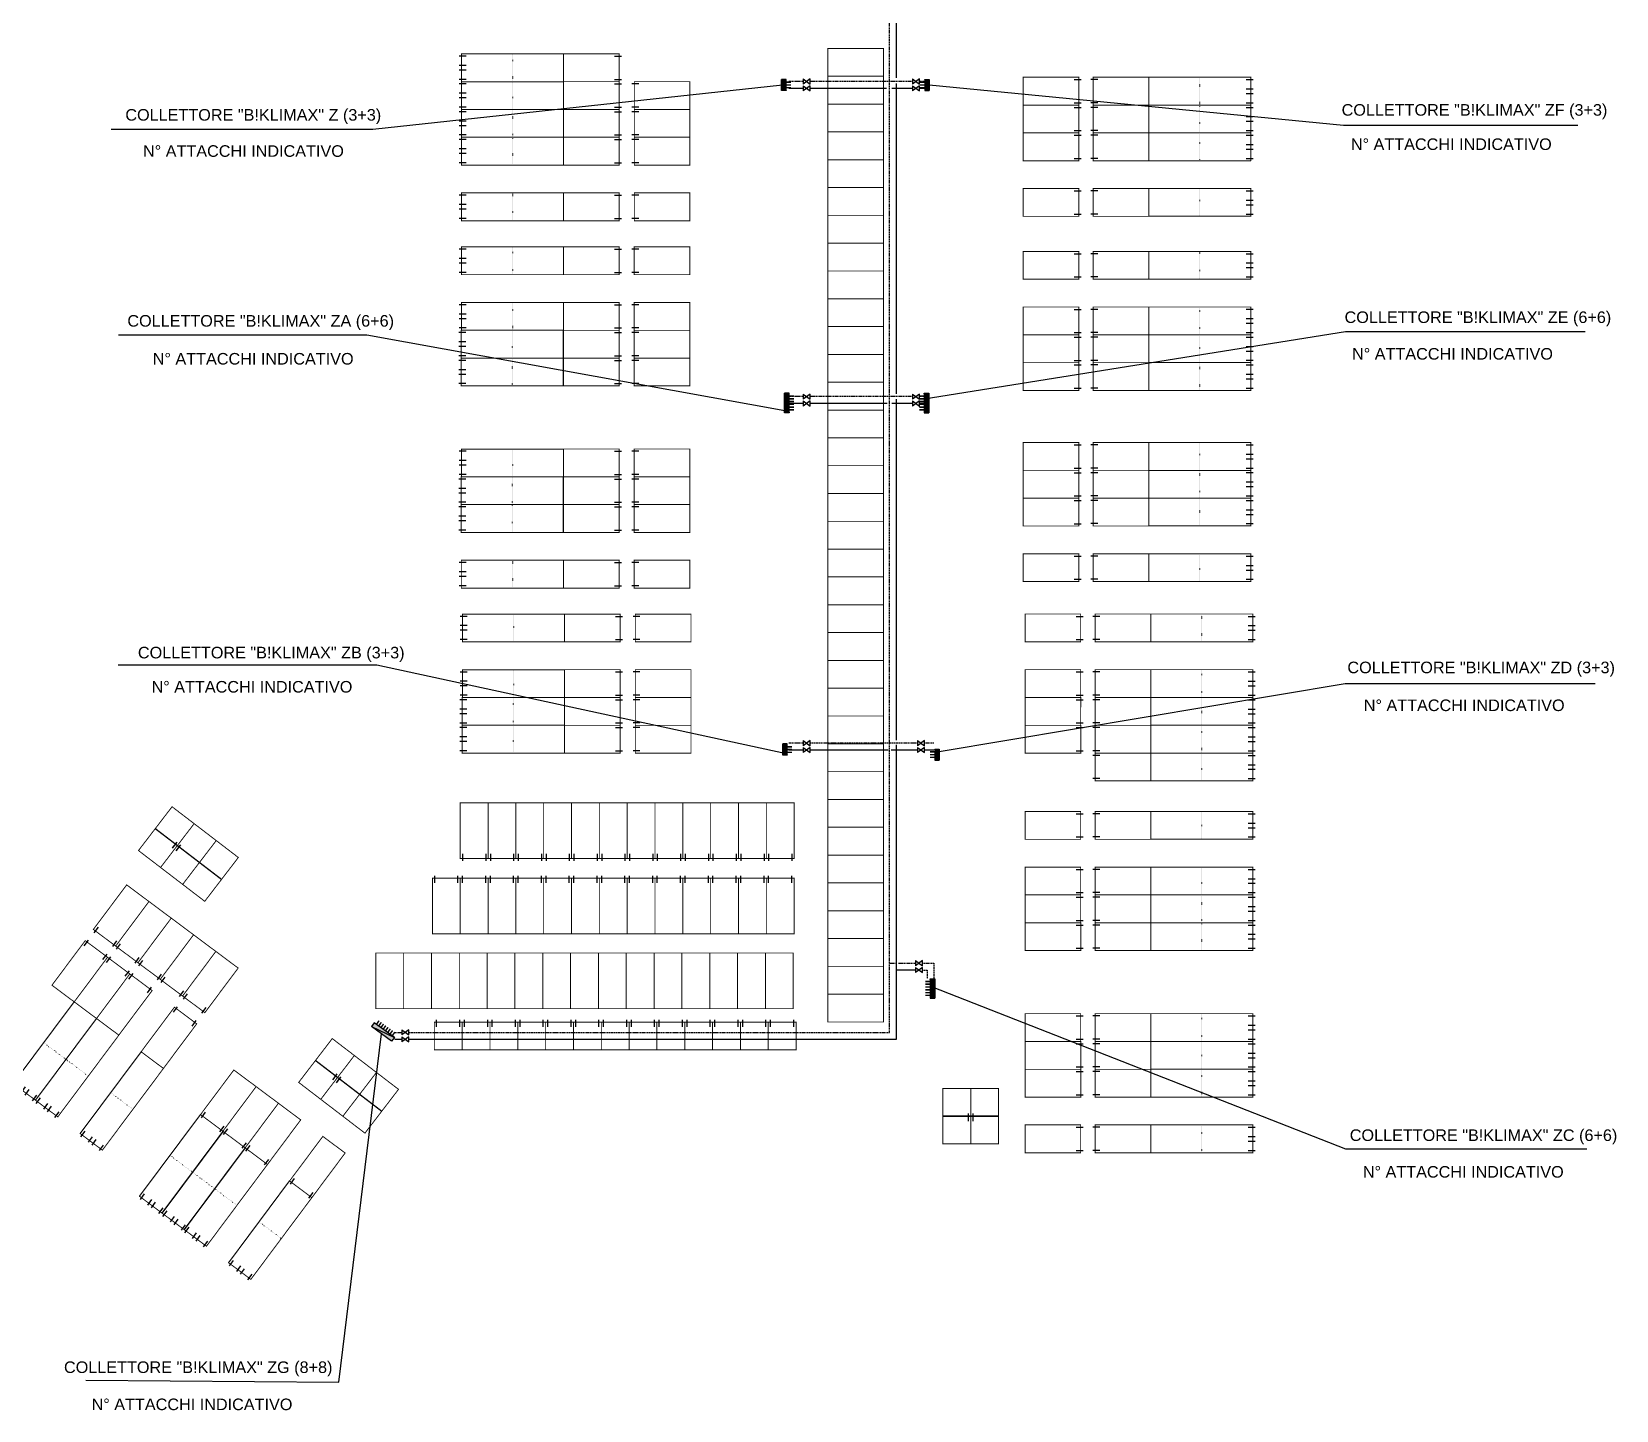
# Model space of a CAD drawing. Header units: millimetres. Extents: x 24747 to 137666, y -34589 to 43444.
# Drawn here: x 114956 to 118372, y -9860 to -6886 of the extents above; entities that cross this region are included whole.
import ezdxf

# ---------------------------------------------------------------- set-up
doc = ezdxf.new("R2010")
doc.units = ezdxf.units.MM
doc.header["$LTSCALE"] = 10
doc.linetypes.add('ACAD_ISO07W100', pattern=[3, 0, -3])
doc.linetypes.add('HIDDEN', pattern=[0.375, 0.25, -0.125])
for name, color, linetype in [('Collettori Maxi', 7, 'Continuous'), ('Pannelli', 7, 'Continuous'), ('TUBAZIONI', 6, 'Continuous')]:
    doc.layers.add(name, color=color, linetype=linetype)
doc.styles.add('ARIAL', font='arial.ttf')

# ---------------------------------------------------------------- blocks, each defined once
blk = doc.blocks.new('1200')
at = {"layer": 'Pannelli', "color": 4}
for p, q in [((0.05, 1.1), (0.05, 1.25)), ((0.55, 1.1), (0.55, 1.25))]:
    blk.add_line(p, q, dxfattribs=at)
at = {"layer": 'Pannelli', "linetype": 'ACAD_ISO07W100', "ltscale": 0.07}
blk.add_line((0.6, 0.6), (0, 0.6), dxfattribs=at)
at = {"layer": 'Pannelli', "color": 4, "const_width": 0.02}
blk.add_lwpolyline([(0, 1.2), (0, 0), (0.6, 0), (0.6, 1.2), (0, 1.2)], dxfattribs=at)
blk = doc.blocks.new('600')
at = {"layer": 'Pannelli', "color": 2}
for p, q in [((0.05, 0.5), (0.05, 0.65)), ((0.55, 0.5), (0.55, 0.65))]:
    blk.add_line(p, q, dxfattribs=at)
at = {"layer": 'Pannelli', "color": 2, "const_width": 0.02}
blk.add_lwpolyline([(0.6, 0.6), (0.6, 0), (0, 0), (0, 0.6), (0.6, 0.6)], dxfattribs=at)
blk = doc.blocks.new('dddd')
at = {"layer": 'Pannelli', "color": 4}
for p, q in [((-164.9, 45.4, 0), (-179.9, 45.4, 0)), ((-164.9, 25.4, 0), (-179.9, 25.4, 0)), ((-164.9, 15.4, 0), (-179.9, 15.4, 0)), ((-164.9, -4.6, 0), (-179.9, -4.6, 0))]:
    blk.add_line(p, q, dxfattribs=at)
at = {"layer": 'Pannelli', "color": 4, "lineweight": 0}
blk.add_line((-174.9, 50.4, 0), (45.1, 50.4, 0), dxfattribs=at)
at = {"layer": 'Pannelli', "color": 4, "linetype": 'ACAD_ISO07W100', "ltscale": 0.07}
blk.add_line((-64.9, 50.4, 0), (-64.9, -9.6, 0), dxfattribs=at)
at = {"layer": 'Pannelli', "color": 4, "const_width": 2, "elevation": 0}
blk.add_lwpolyline([(-174.9, -9.6), (45.1, -9.6), (45.1, 50.4), (-174.9, 50.4), (-174.9, -9.6)], dxfattribs=at)
blk = doc.blocks.new('Coll Maxi 8+8')
at = {"layer": 'Collettori Maxi'}
for color, points in [(5, [(0.54, 0), (0.54, -0.1), (0, -0.1)]), (1, [(0, 0), (0, -0.1), (0.54, 0)])]:
    blk.add_hatch(color=color, dxfattribs=at).paths.add_polyline_path(points)
for points in [[(0, 0), (0, -0.1), (0.54, 0), (0, 0)], [(0.54, 0), (0.54, -0.1), (0, -0.1), (0.54, 0)]]:
    blk.add_lwpolyline(points, dxfattribs=at)
blk = doc.blocks.new('Coll Maxi 6+6')
at = {"layer": 'Collettori Maxi'}
for color, points in [(5, [(0.42, 0), (0.42, -0.1), (0, -0.1)]), (1, [(0, 0), (0, -0.1), (0.42, 0)])]:
    blk.add_hatch(color=color, dxfattribs=at).paths.add_polyline_path(points)
for points in [[(0, 0), (0, -0.1), (0.42, 0), (0, 0)], [(0.42, 0), (0.42, -0.1), (0, -0.1), (0.42, 0)]]:
    blk.add_lwpolyline(points, dxfattribs=at)
blk = doc.blocks.new('Coll maxi 3+3')
at = {"layer": 'Collettori Maxi'}
for color, points in [(5, [(0.24, 0), (0.24, -0.1), (0, -0.1)]), (1, [(0, 0), (0, -0.1), (0.24, 0)])]:
    blk.add_hatch(color=color, dxfattribs=at).paths.add_polyline_path(points)
for points in [[(0, 0), (0, -0.1), (0.24, 0), (0, 0)], [(0.24, 0), (0.24, -0.1), (0, -0.1), (0.24, 0)]]:
    blk.add_lwpolyline(points, dxfattribs=at)

msp = doc.modelspace()

# ---------------------------------------------------------------- linework, layer by layer
at = {"layer": 'Collettori Maxi'}
for p, q in [((116574.37852, -7001.70645, 0), (115691.39102, -7097.68624, 0)), ((116891.03227, -7001.35789, 0), (117784.32206, -7088.22682, 0)), ((115691.39102, -7097.68624, 0), (115126.92162, -7097.68624, 0)), ((117784.32206, -7088.22682, 0), (118289.53588, -7088.22682, 0)), ((115142.37574, -7540.27595, 0), (115678.16961, -7540.27595, 0)), ((115678.16961, -7540.27595, 0), (116587.28623, -7705.36929, 0)), ((116879.74652, -7678.28734, 0), (117788.67308, -7533.25172, 0)), ((117788.67308, -7533.25172, 0), (118305.5097, -7533.25172, 0)), ((115141.70425, -8252.46342, 0), (115699.74948, -8252.46342, 0)), ((115699.74948, -8252.46342, 0), (116579.59979, -8443.00918, 0)), ((116912.62406, -8439.40505, 0), (117788.06333, -8292.45072, 0)), ((117788.06333, -8292.45072, 0), (118326.68255, -8292.45072, 0)), ((116896.92282, -8946.64722, 0), (117788.31647, -9296.10494, 0)), ((115618.08479, -9799.23089, 0), (115709.81102, -9048.41914, 0)), ((117788.31647, -9296.10494, 0), (118308.99731, -9296.10494, 0)), ((115072.06233, -9795.35126, 0), (115618.08479, -9799.23089, 0))]:
    msp.add_line(p, q, dxfattribs=at)
at = {"layer": 'Collettori Maxi', "color": 6, "const_width": 3.2002, "elevation": 0}
for points in [[(116582.60039, -6995.35751), (116592.60103, -6995.35751)], [(116582.60039, -7001.35789), (116592.60103, -7001.35789)], [(116881.03164, -6995.35751), (116871.03101, -6995.35751)], [(116881.03164, -7001.35789), (116871.03101, -7001.35789)], [(116582.60039, -7007.35827), (116592.60103, -7007.35827)], [(116881.03164, -7007.35827), (116871.03101, -7007.35827)], [(116589.14462, -7672.28696), (116599.14525, -7672.28696)], [(116589.14462, -7678.28734), (116599.14525, -7678.28734)], [(116589.14462, -7684.28772), (116599.14525, -7684.28772)], [(116879.74652, -7672.28696), (116869.74588, -7672.28696)], [(116879.74652, -7678.28734), (116869.74588, -7678.28734)], [(116879.74652, -7684.28772), (116869.74588, -7684.28772)], [(116589.14462, -7690.2881), (116599.14525, -7690.2881)], [(116589.14462, -7696.28848), (116599.14525, -7696.28848)], [(116589.14462, -7702.28886), (116599.14525, -7702.28886)], [(116879.74652, -7690.2881), (116869.74588, -7690.2881)], [(116879.74652, -7696.28848), (116869.74588, -7696.28848)], [(116879.74652, -7702.28886), (116869.74588, -7702.28886)], [(116584.86519, -8428.96452), (116594.86582, -8428.96452)], [(116584.86519, -8434.9649), (116594.86582, -8434.9649)], [(116584.86519, -8440.96528), (116594.86582, -8440.96528)], [(116902.62343, -8439.93534), (116892.62279, -8439.93534)], [(116902.62343, -8445.93572), (116892.62279, -8445.93572)], [(116902.62343, -8451.9361), (116892.62279, -8451.9361)], [(116892.7681, -8935.19776), (116882.76747, -8935.19776)], [(116892.7681, -8941.19814), (116882.76747, -8941.19814)], [(116892.7681, -8947.19852), (116882.76747, -8947.19852)], [(116892.7681, -8953.1989), (116882.76747, -8953.1989)], [(116892.7681, -8959.19928), (116882.76747, -8959.19928)], [(116892.7681, -8965.19966), (116882.76747, -8965.19966)], [(115698.67377, -9027.99782), (115704.54208, -9019.89994)], [(115703.5325, -9031.51881), (115709.4008, -9023.42092)], [(115708.39123, -9035.03979), (115714.25953, -9026.94191)], [(115713.24996, -9038.56077), (115719.11826, -9030.46289)], [(115718.10869, -9042.08175), (115723.97699, -9033.98387)], [(115722.96742, -9045.60273), (115728.83572, -9037.50485)], [(115727.82614, -9049.12371), (115733.69445, -9041.02583)], [(115732.68487, -9052.6447), (115738.55318, -9044.54681)]]:
    msp.add_lwpolyline(points, dxfattribs=at)
at = {"layer": 'Pannelli', "color": 2}
for p, q in [((115259.29094, -8647.33945, 0), (115268.41501, -8635.43352, 0)), ((115259.86734, -8646.58731, 0), (115268.99142, -8634.68138, 0)), ((115267.2192, -8653.43394, 0), (115276.34328, -8641.52801, 0)), ((115267.23724, -8653.4104, 0), (115276.36132, -8641.50447, 0)), ((115267.79561, -8652.6818, 0), (115276.91969, -8640.77587, 0)), ((115267.81365, -8652.65825, 0), (115276.93773, -8640.75232, 0)), ((115604.72457, -9147.48012, 0), (115613.84865, -9135.57419, 0)), ((115605.30098, -9146.72797, 0), (115614.42506, -9134.82204, 0)), ((115612.65284, -9153.57461, 0), (115621.77692, -9141.66868, 0)), ((115612.67088, -9153.55107, 0), (115621.79496, -9141.64514, 0)), ((115613.22924, -9152.82246, 0), (115622.35332, -9140.91653, 0)), ((115613.24728, -9152.79892, 0), (115622.37136, -9140.89299, 0)), ((116975.47893, -9235.32037, 0), (116975.47893, -9220.32037, 0)), ((116975.47893, -9236.26798, 0), (116975.47893, -9221.26798, 0)), ((116985.47893, -9235.30554, 0), (116985.47893, -9220.30554, 0)), ((116985.47893, -9235.3352, 0), (116985.47893, -9220.3352, 0)), ((116985.47893, -9236.25315, 0), (116985.47893, -9221.25315, 0)), ((116985.47893, -9236.28281, 0), (116985.47893, -9221.28281, 0))]:
    msp.add_line(p, q, dxfattribs=at)
at = {"layer": 'Pannelli', "color": 2, "const_width": 2, "elevation": 0}
for points in [[(116672.24764, -6982.60901), (116792.24764, -6982.60901), (116792.24764, -6922.60901), (116672.24764, -6922.60901)], [(116672.24764, -7042.60901), (116792.24764, -7042.60901), (116792.24764, -6982.60901), (116672.24764, -6982.60901)], [(116672.24764, -7102.60901), (116792.24764, -7102.60901), (116792.24764, -7042.60901), (116672.24764, -7042.60901)], [(116672.24764, -7162.60901), (116792.24764, -7162.60901), (116792.24764, -7102.60901), (116672.24764, -7102.60901)], [(116672.24764, -7222.60901), (116792.24764, -7222.60901), (116792.24764, -7162.60901), (116672.24764, -7162.60901)], [(116672.24764, -7282.60901), (116792.24764, -7282.60901), (116792.24764, -7222.60901), (116672.24764, -7222.60901)], [(116672.24764, -7342.60901), (116792.24764, -7342.60901), (116792.24764, -7282.60901), (116672.24764, -7282.60901)], [(116672.24764, -7402.60901), (116792.24764, -7402.60901), (116792.24764, -7342.60901), (116672.24764, -7342.60901)], [(116672.24764, -7462.60901), (116792.24764, -7462.60901), (116792.24764, -7402.60901), (116672.24764, -7402.60901)], [(116672.24764, -7522.60901), (116792.24764, -7522.60901), (116792.24764, -7462.60901), (116672.24764, -7462.60901)], [(116672.24764, -7582.60901), (116792.24764, -7582.60901), (116792.24764, -7522.60901), (116672.24764, -7522.60901)], [(116672.24764, -7642.60901), (116792.24764, -7642.60901), (116792.24764, -7582.60901), (116672.24764, -7582.60901)], [(116672.24764, -7702.60901), (116792.24764, -7702.60901), (116792.24764, -7642.60901), (116672.24764, -7642.60901)], [(116672.24764, -7762.60901), (116792.24764, -7762.60901), (116792.24764, -7702.60901), (116672.24764, -7702.60901)], [(116672.24764, -7822.60901), (116792.24764, -7822.60901), (116792.24764, -7762.60901), (116672.24764, -7762.60901)], [(116672.24764, -7882.60901), (116792.24764, -7882.60901), (116792.24764, -7822.60901), (116672.24764, -7822.60901)], [(116672.24764, -7942.60901), (116792.24764, -7942.60901), (116792.24764, -7882.60901), (116672.24764, -7882.60901)], [(116672.24764, -8002.60901), (116792.24764, -8002.60901), (116792.24764, -7942.60901), (116672.24764, -7942.60901)], [(116672.24764, -8062.60901), (116792.24764, -8062.60901), (116792.24764, -8002.60901), (116672.24764, -8002.60901)], [(116672.24764, -8122.60901), (116792.24764, -8122.60901), (116792.24764, -8062.60901), (116672.24764, -8062.60901)], [(116672.24764, -8182.60901), (116792.24764, -8182.60901), (116792.24764, -8122.60901), (116672.24764, -8122.60901)], [(116672.24764, -8242.60901), (116792.24764, -8242.60901), (116792.24764, -8182.60901), (116672.24764, -8182.60901)], [(116672.24764, -8302.60901), (116792.24764, -8302.60901), (116792.24764, -8242.60901), (116672.24764, -8242.60901)], [(116672.24764, -8362.60901), (116792.24764, -8362.60901), (116792.24764, -8302.60901), (116672.24764, -8302.60901)], [(116672.24764, -8422.60901), (116792.24764, -8422.60901), (116792.24764, -8362.60901), (116672.24764, -8362.60901)], [(116672.24764, -8482.60901), (116792.24764, -8482.60901), (116792.24764, -8422.60901), (116672.24764, -8422.60901)], [(116672.24764, -8542.60901), (116792.24764, -8542.60901), (116792.24764, -8482.60901), (116672.24764, -8482.60901)], [(116672.24764, -8602.60901), (116792.24764, -8602.60901), (116792.24764, -8542.60901), (116672.24764, -8542.60901)], [(116672.24764, -8662.60901), (116792.24764, -8662.60901), (116792.24764, -8602.60901), (116672.24764, -8602.60901)], [(116672.24764, -8722.60901), (116792.24764, -8722.60901), (116792.24764, -8662.60901), (116672.24764, -8662.60901)], [(116672.24764, -8782.60901), (116792.24764, -8782.60901), (116792.24764, -8722.60901), (116672.24764, -8722.60901)], [(116672.24764, -8842.60901), (116792.24764, -8842.60901), (116792.24764, -8782.60901), (116672.24764, -8782.60901)], [(116672.24764, -8902.60901), (116792.24764, -8902.60901), (116792.24764, -8842.60901), (116672.24764, -8842.60901)], [(115697.59687, -8873.87012), (115697.59687, -8993.87012), (115757.59687, -8993.87012), (115757.59687, -8873.87012)], [(115757.59687, -8873.87012), (115757.59687, -8993.87012), (115817.59687, -8993.87012), (115817.59687, -8873.87012)], [(115817.59687, -8873.87012), (115817.59687, -8993.87012), (115877.59687, -8993.87012), (115877.59687, -8873.87012)], [(115877.59687, -8873.87012), (115877.59687, -8993.87012), (115937.59687, -8993.87012), (115937.59687, -8873.87012)], [(115937.59687, -8873.87012), (115937.59687, -8993.87012), (115997.59687, -8993.87012), (115997.59687, -8873.87012)], [(115997.59687, -8873.87012), (115997.59687, -8993.87012), (116057.59687, -8993.87012), (116057.59687, -8873.87012)], [(116057.59687, -8873.87012), (116057.59687, -8993.87012), (116117.59687, -8993.87012), (116117.59687, -8873.87012)], [(116117.59687, -8873.87012), (116117.59687, -8993.87012), (116177.59687, -8993.87012), (116177.59687, -8873.87012)], [(116177.59687, -8873.87012), (116177.59687, -8993.87012), (116237.59687, -8993.87012), (116237.59687, -8873.87012)], [(116237.59687, -8873.87012), (116237.59687, -8993.87012), (116297.59687, -8993.87012), (116297.59687, -8873.87012)], [(116297.59687, -8873.87012), (116297.59687, -8993.87012), (116357.59687, -8993.87012), (116357.59687, -8873.87012)], [(116357.59687, -8873.87012), (116357.59687, -8993.87012), (116417.59687, -8993.87012), (116417.59687, -8873.87012)], [(116417.59687, -8873.87012), (116417.59687, -8993.87012), (116477.59687, -8993.87012), (116477.59687, -8873.87012)], [(116477.59687, -8873.87012), (116477.59687, -8993.87012), (116537.59687, -8993.87012), (116537.59687, -8873.87012)], [(116537.59687, -8873.87012), (116537.59687, -8993.87012), (116597.59687, -8993.87012), (116597.59687, -8873.87012)], [(116672.24764, -8962.60901), (116792.24764, -8962.60901), (116792.24764, -8902.60901), (116672.24764, -8902.60901)], [(116672.24764, -9022.60901), (116792.24764, -9022.60901), (116792.24764, -8962.60901), (116672.24764, -8962.60901)]]:
    msp.add_lwpolyline(points, close=True, dxfattribs=at)
for points in [[(115258.22391, -8558.31172), (115221.7276, -8605.93544), (115269.35132, -8642.43175), (115305.84763, -8594.80803), (115258.22391, -8558.31172)], [(115222.304, -8605.18329), (115185.80769, -8652.80702), (115233.43141, -8689.30333), (115269.92772, -8641.67961), (115222.304, -8605.18329)], [(115305.84763, -8594.80803), (115269.35132, -8642.43175), (115316.97504, -8678.92807), (115353.47136, -8631.30434), (115305.84763, -8594.80803)], [(115269.92772, -8641.67961), (115233.43141, -8689.30333), (115281.05513, -8725.79965), (115317.55145, -8678.17592), (115269.92772, -8641.67961)], [(115353.47136, -8631.30434), (115316.97504, -8678.92807), (115364.59876, -8715.42438), (115401.09508, -8667.80066), (115353.47136, -8631.30434)], [(115317.55145, -8678.17592), (115281.05513, -8725.79965), (115328.67885, -8762.29596), (115365.17517, -8714.67224), (115317.55145, -8678.17592)], [(115603.65755, -9058.45238), (115567.16123, -9106.07611), (115614.78496, -9142.57242), (115651.28127, -9094.9487), (115603.65755, -9058.45238)], [(115567.73764, -9105.32396), (115531.24132, -9152.94768), (115578.86505, -9189.444), (115615.36136, -9141.82028), (115567.73764, -9105.32396)], [(115651.28127, -9094.9487), (115614.78495, -9142.57242), (115662.40868, -9179.06873), (115698.90499, -9131.44501), (115651.28127, -9094.9487)], [(115615.36136, -9141.82027), (115578.86504, -9189.444), (115626.48877, -9225.94031), (115662.98508, -9178.31659), (115615.36136, -9141.82027)], [(115698.90499, -9131.44501), (115662.40868, -9179.06873), (115710.0324, -9215.56505), (115746.52872, -9167.94133), (115698.90499, -9131.44501)], [(115662.98508, -9178.31659), (115626.48877, -9225.94031), (115674.11249, -9262.43663), (115710.60881, -9214.8129), (115662.98508, -9178.31659)], [(116920.47893, -9166.25315), (116920.47893, -9226.25315), (116980.47893, -9226.25315), (116980.47893, -9166.25315), (116920.47893, -9166.25315)], [(116980.47893, -9166.25315), (116980.47893, -9226.25315), (117040.47893, -9226.25315), (117040.47893, -9166.25315), (116980.47893, -9166.25315)], [(116920.47893, -9225.30554), (116920.47893, -9285.30554), (116980.47893, -9285.30554), (116980.47893, -9225.30554), (116920.47893, -9225.30554)], [(116980.47893, -9225.30554), (116980.47893, -9285.30554), (117040.47893, -9285.30554), (117040.47893, -9225.30554), (116980.47893, -9225.30554)]]:
    msp.add_lwpolyline(points, dxfattribs=at)
at = {"layer": 'TUBAZIONI', "linetype": 'HIDDEN'}
for p, q in [((116805.21763, -6993.75752, 0), (116805.21763, -5795.13361, 0)), ((116619.3381, -6993.75752, 0), (116588.4309, -6993.75752, 0)), ((116854.87604, -6993.75752, 0), (116634.3381, -6993.75752, 0)), ((116805.21763, -7673.65219, 0), (116805.21763, -6993.75752, 0)), ((116880.45591, -6993.75752, 0), (116869.87604, -6993.75752, 0)), ((116619.3381, -7673.65219, 0), (116588.4309, -7673.65219, 0)), ((116854.87604, -7673.65219, 0), (116634.3381, -7673.65219, 0)), ((116805.21763, -8421.01989, 0), (116805.21763, -7673.65219, 0)), ((116880.45591, -7673.65219, 0), (116869.87604, -7673.65219, 0)), ((116619.3381, -8421.01989, 0), (116588.4309, -8421.01989, 0)), ((116865.70941, -8421.01989, 0), (116634.3381, -8421.01989, 0)), ((116805.21763, -9045.01258, 0), (116805.21763, -8421.01989, 0)), ((116901.13576, -8421.01989, 0), (116880.70941, -8421.01989, 0))]:
    msp.add_line(p, q, dxfattribs=at)
at = {"layer": 'TUBAZIONI'}
for p, q in [((116820.21763, -6985.9779, 0), (116820.21763, -5792.23912, 0)), ((116820.21763, -7667.32813, 0), (116820.21763, -6998.18951, 0)), ((116619.3381, -7008.75752, 0), (116588.4309, -7008.75752, 0)), ((116798.66938, -7008.75752, 0), (116634.3381, -7008.75752, 0)), ((116824.35651, -7008.75752, 0), (116810.52183, -7008.75752, 0)), ((116854.87604, -7008.75752, 0), (116824.35651, -7008.75752, 0)), ((116880.45591, -7008.75752, 0), (116869.87604, -7008.75752, 0)), ((116820.21763, -8414.55814, 0), (116820.21763, -7679.18058, 0)), ((116619.3381, -7688.65219, 0), (116588.4309, -7688.65219, 0)), ((116800.33591, -7688.65219, 0), (116634.3381, -7688.65219, 0)), ((116820.21763, -7688.65219, 0), (116810.03336, -7688.65219, 0)), ((116854.87604, -7688.65219, 0), (116820.21763, -7688.65219, 0)), ((116880.45591, -7688.65219, 0), (116869.87604, -7688.65219, 0)), ((116619.3381, -8436.01989, 0), (116588.4309, -8436.01989, 0)), ((116802.51335, -8436.01989, 0), (116634.3381, -8436.01989, 0)), ((116820.21763, -8436.01989, 0), (116808.79873, -8436.01989, 0)), ((116820.21763, -9060.01258, 0), (116820.21763, -8424.43518, 0)), ((116865.70941, -8436.01989, 0), (116820.21763, -8436.01989, 0)), ((116901.13576, -8436.01989, 0), (116880.70941, -8436.01989, 0)), ((116861.13071, -8910.59996, 0), (116820.21763, -8910.59996, 0))]:
    msp.add_line(p, q, dxfattribs=at)
at = {"layer": 'TUBAZIONI', "color": 7}
for p, q in [((116619.3381, -6988.13252, 0), (116634.3381, -6999.38252, 0)), ((116634.3381, -6988.13252, 0), (116619.3381, -6999.38252, 0)), ((116619.3381, -7003.13252, 0), (116634.3381, -7014.38252, 0)), ((116634.3381, -7003.13252, 0), (116619.3381, -7014.38252, 0)), ((116854.87604, -6988.13252, 0), (116869.87604, -6999.38252, 0)), ((116869.87604, -6988.13252, 0), (116854.87604, -6999.38252, 0)), ((116854.87604, -7003.13252, 0), (116869.87604, -7014.38252, 0)), ((116869.87604, -7003.13252, 0), (116854.87604, -7014.38252, 0)), ((116619.3381, -7668.02719, 0), (116634.3381, -7679.27719, 0)), ((116634.3381, -7668.02719, 0), (116619.3381, -7679.27719, 0)), ((116619.3381, -7683.02719, 0), (116634.3381, -7694.27719, 0)), ((116634.3381, -7683.02719, 0), (116619.3381, -7694.27719, 0)), ((116854.87604, -7668.02719, 0), (116869.87604, -7679.27719, 0)), ((116869.87604, -7668.02719, 0), (116854.87604, -7679.27719, 0)), ((116854.87604, -7683.02719, 0), (116869.87604, -7694.27719, 0)), ((116869.87604, -7683.02719, 0), (116854.87604, -7694.27719, 0)), ((116619.3381, -8415.39489, 0), (116634.3381, -8426.64489, 0)), ((116634.3381, -8415.39489, 0), (116619.3381, -8426.64489, 0)), ((116619.3381, -8430.39489, 0), (116634.3381, -8441.64489, 0)), ((116634.3381, -8430.39489, 0), (116619.3381, -8441.64489, 0)), ((116865.70941, -8415.39489, 0), (116880.70941, -8426.64489, 0)), ((116880.70941, -8415.39489, 0), (116865.70941, -8426.64489, 0)), ((116865.70941, -8430.39489, 0), (116880.70941, -8441.64489, 0)), ((116880.70941, -8430.39489, 0), (116865.70941, -8441.64489, 0)), ((116861.13071, -8889.97496, 0), (116876.13071, -8901.22496, 0)), ((116876.13071, -8889.97496, 0), (116861.13071, -8901.22496, 0)), ((116861.13071, -8904.97496, 0), (116876.13071, -8916.22496, 0)), ((116876.13071, -8904.97496, 0), (116861.13071, -8916.22496, 0)), ((115753.75458, -9039.38758, 0), (115768.75458, -9050.63758, 0)), ((115768.75458, -9039.38758, 0), (115753.75458, -9050.63758, 0)), ((115753.75458, -9054.38758, 0), (115768.75458, -9065.63758, 0)), ((115768.75458, -9054.38758, 0), (115753.75458, -9065.63758, 0))]:
    msp.add_line(p, q, dxfattribs=at)
at = {"layer": 'TUBAZIONI', "color": 7, "elevation": 0}
for points in [[(116619.3381, -6988.13252), (116619.3381, -6999.38252)], [(116619.3381, -7003.13252), (116619.3381, -7014.38252)], [(116634.3381, -6999.38252), (116634.3381, -6988.13252)], [(116634.3381, -7014.38252), (116634.3381, -7003.13252)], [(116854.87604, -6988.13252), (116854.87604, -6999.38252)], [(116854.87604, -7003.13252), (116854.87604, -7014.38252)], [(116869.87604, -6999.38252), (116869.87604, -6988.13252)], [(116869.87604, -7014.38252), (116869.87604, -7003.13252)], [(116619.3381, -7668.02719), (116619.3381, -7679.27719)], [(116619.3381, -7683.02719), (116619.3381, -7694.27719)], [(116634.3381, -7679.27719), (116634.3381, -7668.02719)], [(116634.3381, -7694.27719), (116634.3381, -7683.02719)], [(116854.87604, -7668.02719), (116854.87604, -7679.27719)], [(116854.87604, -7683.02719), (116854.87604, -7694.27719)], [(116869.87604, -7679.27719), (116869.87604, -7668.02719)], [(116869.87604, -7694.27719), (116869.87604, -7683.02719)], [(116619.3381, -8415.39489), (116619.3381, -8426.64489)], [(116619.3381, -8430.39489), (116619.3381, -8441.64489)], [(116634.3381, -8426.64489), (116634.3381, -8415.39489)], [(116634.3381, -8441.64489), (116634.3381, -8430.39489)], [(116865.70941, -8415.39489), (116865.70941, -8426.64489)], [(116865.70941, -8430.39489), (116865.70941, -8441.64489)], [(116880.70941, -8426.64489), (116880.70941, -8415.39489)], [(116880.70941, -8441.64489), (116880.70941, -8430.39489)], [(116861.13071, -8889.97496), (116861.13071, -8901.22496)], [(116861.13071, -8904.97496), (116861.13071, -8916.22496)], [(116876.13071, -8901.22496), (116876.13071, -8889.97496)], [(116876.13071, -8916.22496), (116876.13071, -8904.97496)], [(115753.75458, -9039.38758), (115753.75458, -9050.63758)], [(115753.75458, -9054.38758), (115753.75458, -9065.63758)], [(115768.75458, -9050.63758), (115768.75458, -9039.38758)], [(115768.75458, -9065.63758), (115768.75458, -9054.38758)]]:
    msp.add_lwpolyline(points, dxfattribs=at)
at = {"layer": 'TUBAZIONI', "linetype": 'HIDDEN', "elevation": 0}
for points in [[(116805.21763, -8895.59996), (116817.35356, -8895.59996)], [(116824.6491, -8895.59996), (116861.13071, -8895.59996)], [(116876.13071, -8895.59996), (116901.12642, -8895.59996), (116901.12642, -8929.86143)], [(116876.13071, -8910.59996), (116886.12642, -8910.59996)], [(116886.12642, -8910.59996), (116886.12642, -8929.86143)], [(115738.41631, -9045.01258), (115753.75458, -9045.01258)], [(115768.75458, -9045.01258), (116805.21763, -9045.01258)]]:
    msp.add_lwpolyline(points, dxfattribs=at)
at = {"layer": 'TUBAZIONI', "linetype": 'Continuous', "elevation": 0}
for points in [[(115738.41631, -9060.01258), (115753.75458, -9060.01258)], [(115768.75458, -9060.01258), (116820.21763, -9060.01258)]]:
    msp.add_lwpolyline(points, dxfattribs=at)

# ---------------------------------------------------------------- block references
at = {"layer": 'Collettori Maxi', "xscale": 100.0063257411093, "yscale": 100.0063257411093, "zscale": 100.0063257411093}
for name, p, rotation in [('Coll maxi 3+3', (116582.60039, -6989.35713, 0), 270), ('Coll maxi 3+3', (116881.03164, -7013.35865, 0), 90), ('Coll Maxi 6+6', (116589.14462, -7666.28658, 0), 270), ('Coll Maxi 6+6', (116879.74652, -7708.28924, 0), 90), ('Coll maxi 3+3', (116584.86519, -8422.96414, 0), 270), ('Coll maxi 3+3', (116902.62343, -8457.93648, 0), 90), ('Coll Maxi 6+6', (116892.7681, -8971.20004, 0), 90), ('Coll Maxi 8+8', (115693.81504, -9024.47684, 0), 324.0702303056023)]:
    msp.add_blockref(name, p, dxfattribs=dict(at, rotation=rotation))
at = {"layer": 'Pannelli', "lineweight": 0}
for p in [(116057.39226, -6984.66715, 0), (116056.99553, -7044.67094, 0), (116056.99414, -7104.67473, 0), (116056.99276, -7164.67853, 0), (116056.98999, -7284.68612, 0), (116056.98661, -7401.01007, 0), (116056.98384, -7521.01766, 0), (116056.58711, -7581.02145, 0), (116056.58572, -7641.02524, 0), (116056.98384, -7837.03961, 0), (116056.58711, -7897.04339, 0), (116056.58572, -7957.04719, 0), (116056.93927, -8077.05384, 0), (116059.27908, -8193.09063, 0), (116059.27631, -8313.09822, 0), (116058.87957, -8373.10201, 0), (116058.87819, -8433.1058, 0)]:
    msp.add_blockref('dddd', p, dxfattribs=at)
at = {"layer": 'Pannelli', "yscale": 100.0063257411093, "zscale": 100.0063257411093}
for p, xscale, rotation in [((116102.47409, -6934.23433, 0), 100.0063257411093, 269.9986781250462), ((116102.07736, -6994.23812, 0), 100.0063257411093, 269.9986781250462), ((116374.93001, -6994.24088, 0), -100.0063257411093, 90), ((117093.32085, -6984.76747), 100.0063257411093, 269.9986781250462), ((117364.28631, -6984.76512, 0), -100.0063257411093, 90), ((116102.07597, -7054.24191, 0), 100.0063257411093, 269.9986781250462), ((116374.92863, -7054.24468, 0), -100.0063257411093, 90), ((117093.32088, -7044.77127), 100.0063257411093, 269.9986781250462), ((117364.28856, -7044.76892, 0), -100.0063257411093, 90), ((117093.3195, -7104.77506), 100.0063257411093, 269.9986781250462), ((117364.28924, -7104.77271, 0), -100.0063257411093, 90), ((116102.07459, -7114.24571, 0), 100.0063257411093, 269.9986781250462), ((116374.92724, -7114.24847, 0), -100.0063257411093, 90), ((116102.07182, -7234.2533, 0), 100.0063257411093, 269.9986781250462), ((116374.92448, -7234.25607, 0), -100.0063257411093, 90), ((117093.3195, -7224.78265), 100.0063257411093, 269.9986781250462), ((117364.28924, -7224.7803, 0), -100.0063257411093, 90), ((116102.06844, -7350.57725, 0), 100.0063257411093, 269.9986781250462), ((116374.9211, -7350.58002, 0), -100.0063257411093, 90), ((117093.3195, -7420.37358), -100.0063257411093, 270.0013218749538), ((117364.28924, -7420.37593, 0), 100.0063257411093, 90.00000000000001), ((116102.06568, -7470.58484, 0), 100.0063257411093, 269.9986781250462), ((116374.91833, -7470.58761, 0), -100.0063257411093, 90), ((117093.3195, -7540.38117), -100.0063257411093, 270.0013218749538), ((117364.28924, -7540.38352, 0), 100.0063257411093, 90.00000000000001), ((116102.06429, -7530.58864, 0), 100.0063257411093, 269.9986781250462), ((116374.91695, -7530.59141, 0), -100.0063257411093, 90), ((117093.32088, -7600.38497), -100.0063257411093, 270.0013218749538), ((117364.28856, -7600.38732, 0), 100.0063257411093, 90.00000000000001), ((116102.06094, -7590.59243, 0), 100.0063257411093, 269.9986781250462), ((116374.91359, -7590.5952, 0), -100.0063257411093, 90), ((117093.32085, -7660.38876), -100.0063257411093, 270.0013218749538), ((117364.28631, -7660.39111, 0), 100.0063257411093, 90.00000000000001), ((116102.05908, -7786.60678, 0), 100.0063257411093, 269.9986781250462), ((116374.91173, -7786.60955, 0), -100.0063257411093, 90), ((117093.32085, -7772.68787), 100.0063257411093, 269.9986781250462), ((117364.28631, -7772.68552, 0), -100.0063257411093, 90), ((116102.05769, -7846.61058, 0), 100.0063257411093, 269.9986781250462), ((116374.91035, -7846.61335, 0), -100.0063257411093, 90), ((117093.32088, -7832.69166), 100.0063257411093, 269.9986781250462), ((117364.28856, -7832.68931, 0), -100.0063257411093, 90), ((117093.3195, -7892.69546), 100.0063257411093, 269.9986781250462), ((117364.28924, -7892.69311, 0), -100.0063257411093, 90), ((116102.04009, -7906.61406, 0), 100.0063257411093, 269.9986781250462), ((116374.89275, -7906.61683, 0), -100.0063257411093, 90), ((116102.02111, -8026.62102, 0), 100.0063257411093, 269.9986781250462), ((116374.87376, -8026.62379, 0), -100.0063257411093, 90), ((117093.3195, -8012.70305), 100.0063257411093, 269.9986781250462), ((117364.28924, -8012.7007, 0), -100.0063257411093, 90), ((116104.36091, -8142.65781, 0), 100.0063257411093, 269.9986781250462), ((116377.21356, -8142.66058, 0), -100.0063257411093, 90), ((117097.46764, -8142.62709), 100.0063257411093, 269.9986781250462), ((117368.4331, -8142.62473, 0), -100.0063257411093, 90), ((116104.36461, -8262.6654, 0), 100.0063257411093, 269.9986781250462), ((116377.21727, -8262.66817, 0), -100.0063257411093, 90), ((117097.47216, -8262.63468), 100.0063257411093, 269.9986781250462), ((117368.43762, -8262.63233, 0), -100.0063257411093, 90), ((116104.35999, -8322.6692, 0), 100.0063257411093, 269.9986781250462), ((116377.21265, -8322.67197, 0), -100.0063257411093, 90), ((117097.47441, -8322.63847), 100.0063257411093, 269.9986781250462), ((117368.43987, -8322.63612, 0), -100.0063257411093, 90), ((116104.35537, -8382.67299, 0), 100.0063257411093, 269.9986781250462), ((116377.20803, -8382.67576), -100.0063257411093, 90), ((117097.47969, -8382.64227), 100.0063257411093, 269.9986781250462), ((117368.44515, -8382.63992, 0), -100.0063257411093, 90), ((117368.44515, -8442.64371, 0), -100.0063257411093, 90), ((115939.55718, -8549.85006, 0), 100.0063257411093, 179.9995542895615), ((115999.56098, -8549.85053, 0), 100.0063257411093, 179.9995542895615), ((116059.56477, -8549.85151, 0), 100.0063257411093, 179.9995542895615), ((116119.56857, -8549.85253, 0), 100.0063257411093, 179.9995542895615), ((116179.57236, -8549.84903, 0), 100.0063257411093, 179.9995542895615), ((116239.57616, -8549.85465, 0), 100.0063257411093, 179.9995542895615), ((116299.57995, -8549.85511, 0), 100.0063257411093, 179.9995542895615), ((116359.58375, -8549.8561, 0), 100.0063257411093, 179.9995542895615), ((116419.58754, -8549.85711, 0), 100.0063257411093, 179.9995542895615), ((116479.59134, -8549.85361, 0), 100.0063257411093, 179.9995542895615), ((116539.59513, -8549.85923, 0), 100.0063257411093, 179.9995542895615), ((116599.59893, -8549.8597, 0), 100.0063257411093, 179.9995542895615), ((117097.47216, -8568.55614, 0), 100.0063257411093, 269.9986781250462), ((117368.43762, -8568.55379, 0), -100.0063257411093, 90), ((115879.55152, -8832.56828, 0), -100.0063257411093, 359.9995542895554), ((115939.55531, -8832.56378, 0), -100.0063257411093, 359.9995542895554), ((115999.55911, -8832.56424, 0), -100.0063257411093, 359.9995542895554), ((116059.5629, -8832.56419, 0), -100.0063257411093, 359.9995542895554), ((116119.5667, -8832.56411, 0), -100.0063257411093, 359.9995542895554), ((116179.5705, -8832.56855, 0), -100.0063257411093, 359.9995542895554), ((116239.57429, -8832.56386, 0), -100.0063257411093, 359.9995542895554), ((116299.57809, -8832.56433, 0), -100.0063257411093, 359.9995542895554), ((116359.58188, -8832.56427, 0), -100.0063257411093, 359.9995542895554), ((116419.58568, -8832.56419, 0), -100.0063257411093, 359.9995542895554), ((116479.58947, -8832.56863, 0), -100.0063257411093, 359.9995542895554), ((116539.59327, -8832.56394, 0), -100.0063257411093, 359.9995542895554), ((116599.59706, -8832.56441, 0), -100.0063257411093, 359.9995542895554), ((117097.47216, -8688.56373, 0), 100.0063257411093, 269.9986781250462), ((117368.43762, -8688.56138, 0), -100.0063257411093, 90), ((115160.32365, -8726.83617, 0), -100.0063257411093, 143.2584343704405), ((115208.40677, -8762.72985, 0), -100.0063257411093, 143.2584343704405), ((117097.47216, -8748.56752, 0), 100.0063257411093, 269.9986781250462), ((117368.43762, -8748.56517, 0), -100.0063257411093, 90), ((115256.49092, -8798.6253, 0), -100.0063257411093, 143.2584343704405), ((117097.47667, -8808.57132, 0), 100.0063257411093, 269.9986781250462), ((117368.44213, -8808.56897, 0), -100.0063257411093, 90), ((114999.17958, -8943.33391, 0), 100.0063257411093, 323.2584343704536), ((115304.57566, -8834.52153, 0), -100.0063257411093, 143.2584343704405), ((115047.26205, -8979.22845, 0), 100.0063257411093, 323.2584343704536), ((115352.65922, -8870.4162, 0), -100.0063257411093, 143.2584343704405), ((115095.34653, -9015.12346, 0), 100.0063257411093, 323.2584343704536), ((115191.51547, -9086.9135, 0), 100.0063257411093, 323.2584343704536), ((117097.47131, -9004.68518), 100.0063257411093, 269.9986781250462), ((117368.43677, -9004.68283, 0), -100.0063257411093, 90), ((117097.47583, -9064.68897), 100.0063257411093, 269.9986781250462), ((117368.44129, -9064.68662, 0), -100.0063257411093, 90), ((115391.41782, -9126.1545, 0), -100.0063257411093, 143.2633025483134), ((117097.47583, -9124.69277), 100.0063257411093, 269.9986781250462), ((117368.44129, -9124.69042, 0), -100.0063257411093, 90), ((115439.50443, -9162.04508, 0), -100.0063257411093, 143.2633025483134), ((115487.59103, -9197.93566, 0), -100.0063257411093, 143.2633025483134), ((117097.47204, -9244.70036), 100.0063257411093, 269.9986781250462), ((117368.4375, -9244.69801, 0), -100.0063257411093, 90), ((115583.35586, -9269.41836, 0), -100.0063257411093, 143.2633025483134)]:
    msp.add_blockref('1200', p, dxfattribs=dict(at, xscale=xscale, rotation=rotation))
at = {"layer": 'Pannelli', "lineweight": 0}
for p, rotation in [((117409.36745, -6994.3361, 0), 180), ((117409.3697, -7054.33989, 0), 180), ((117409.37038, -7114.34369, 0), 180), ((117409.37038, -7234.35128, 0), 180), ((117409.37038, -7369.94311, 0), 180), ((117409.37038, -7489.9507, 0), 180), ((117409.3697, -7549.9545, 0), 180), ((117409.36745, -7609.95829, 0), 180), ((117409.36745, -7782.25649, 0), 180), ((117409.36678, -7842.26029, 0), 180), ((117409.36452, -7902.26408, 0), 180), ((117409.37038, -8022.27167, 0), 180), ((117413.51424, -8152.19571, 0), 180), ((117413.51876, -8272.2033, 0), 180), ((117413.51808, -8332.2071, 0), 180), ((117413.51583, -8392.21089, 0), 180), ((117413.51583, -8452.21469, 0), 180), ((117413.51876, -8578.12476, 0), 180), ((117413.51876, -8698.13235, 0), 180), ((117413.51876, -8758.13615, 0), 180), ((117413.52327, -8818.13994, 0), 180), ((115060.70815, -9045.5231, 0), 53.25843462379122), ((115108.79262, -9081.41812, 0), 53.25843462379122), ((117413.51791, -9014.2538, 0), 180), ((115204.96157, -9153.20815, 0), 53.25843462379122), ((117413.51791, -9074.2576, 0), 180), ((117413.52243, -9134.26139, 0), 180), ((115333.08427, -9288.62031, 0), 53.25843462379122), ((115381.77716, -9324.96341, 0), 53.25843462379122), ((117413.51864, -9254.26898, 0), 180), ((115429.25748, -9360.40148, 0), 53.25843462379122), ((115525.02231, -9431.88418, 0), 53.25843462379122)]:
    msp.add_blockref('dddd', p, dxfattribs=dict(at, rotation=rotation))
at = {"layer": 'Pannelli', "xscale": 100.0063257411093, "yscale": 100.0063257411093, "zscale": 100.0063257411093}
for p in [(115823.75833, -9082.90767, 0), (115883.76213, -9082.90767, 0), (115943.76592, -9082.9071, 0), (116003.76972, -9082.90767, 0), (116063.77352, -9082.9071, 0), (116123.77731, -9082.9071, 0), (116183.78111, -9082.9071, 0), (116243.7849, -9082.9071, 0), (116303.7887, -9082.9071, 0), (116363.79249, -9082.9071, 0), (116423.79629, -9082.91034, 0), (116483.80008, -9082.90819, 0), (116543.80388, -9082.90819, 0)]:
    msp.add_blockref('600', p, dxfattribs=at)

# ---------------------------------------------------------------- texts
at = {"layer": 'Collettori Maxi', "style": 'ARIAL'}
for s, p in [('COLLETTORE "B!KLIMAX" Z (3+3)', (115157.49089, -7078.35536, 0)), ('COLLETTORE "B!KLIMAX" ZF (3+3)', (117780.09411, -7067.67693, 0)), ('N° ATTACCHI INDICATIVO', (115195.61283, -7156.405, 0)), ('N° ATTACCHI INDICATIVO', (117800.06285, -7141.67305, 0)), ('COLLETTORE "B!KLIMAX" ZA (6+6)', (115161.84388, -7522.72085, 0)), ('COLLETTORE "B!KLIMAX" ZE (6+6)', (117786.47145, -7514.84718, 0)), ('N° ATTACCHI INDICATIVO', (115216.59296, -7604.52322, 0)), ('N° ATTACCHI INDICATIVO', (117802.63397, -7593.87638, 0)), ('COLLETTORE "B!KLIMAX" ZB (3+3)', (115184.57779, -8238.31392, 0)), ('COLLETTORE "B!KLIMAX" ZD (3+3)', (117792.55255, -8270.34623, 0)), ('N° ATTACCHI INDICATIVO', (115213.97042, -8312.07831, 0)), ('N° ATTACCHI INDICATIVO', (117827.89691, -8351.99796, 0)), ('COLLETTORE "B!KLIMAX" ZC (6+6)', (117797.63932, -9279.30759, 0)), ('N° ATTACCHI INDICATIVO', (117825.90107, -9358.398, 0)), ('COLLETTORE "B!KLIMAX" ZG (8+8)', (115025.19034, -9779.79788, 0)), ('N° ATTACCHI INDICATIVO', (115084.68562, -9859.9439, 0))]:
    msp.add_text(s, height=25.0015814, dxfattribs=at).set_placement(p)

doc.saveas('drawing.dxf')
